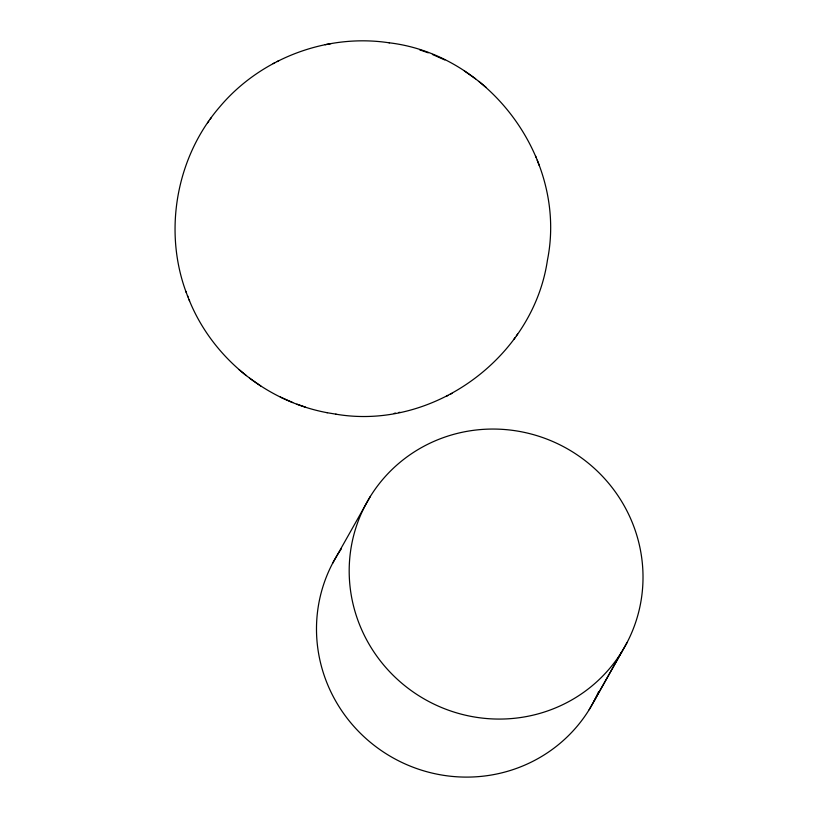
<?xml version="1.0" encoding="UTF-8"?>
<svg xmlns="http://www.w3.org/2000/svg" width="818" height="818" viewBox="0 0 818 818"><rect width="100%" height="100%" fill="white"/><g stroke="black" fill="none" stroke-linecap="round" stroke-linejoin="round"><path stroke-width="1.23" d="M332.548 563.408L370.349 496.434M589.154 709.717L621.854 651.68A147.782 144.111 29.4 0 0 499 429.174A147.782 144.111 29.4 0 0 367.446 641.322A147.782 144.111 29.4 0 0 621.854 651.68M594.246 700.781L626.946 642.754M389.388 42.843C326.699 33.231 260.349 58.456 219.643 107.005C175.369 158.181 162.618 234.05 187.925 296.832M335.769 414.153C432.957 430.82 533.152 357.497 547.426 260.206C567.702 159.776 490.401 54.663 389.02 42.781M207.557 122.904L208.754 121.258M210.154 119.244L211.341 117.598M516.414 335.738L517.6 334.092M513.827 339.398L515.013 337.752M273.161 63.62L274.715 62.833M277.159 61.544L278.682 60.767M446.485 396.229L448.008 395.452M450.452 394.164L451.996 393.376M330.942 43.64L325.227 44.704M394.215 413.356L395.513 413.131M398.611 412.538L399.941 412.292M187.455 295.605C209.664 355.37 264.654 401.127 327.261 412.722M326.934 412.671L336.147 414.215M419.716 49.857L428.243 52.822M305.441 407.129L296.924 404.174M432.446 54.458L444.828 59.959M292.711 402.538L280.339 397.037M260.789 386.024L249.592 378.182M475.575 78.814L464.379 70.972M486.076 87.342L478.888 81.371M239.081 369.654L246.279 375.626M535.565 156.013L536.025 157.209M539.287 165.614L537.232 160.164M185.88 291.382L186.371 292.65M189.132 299.787L189.592 300.983M598.684 691.496A147.782 144.111 29.4 0 1 393.519 758.133A147.782 144.111 29.4 0 1 341.403 548.735"/></g></svg>
